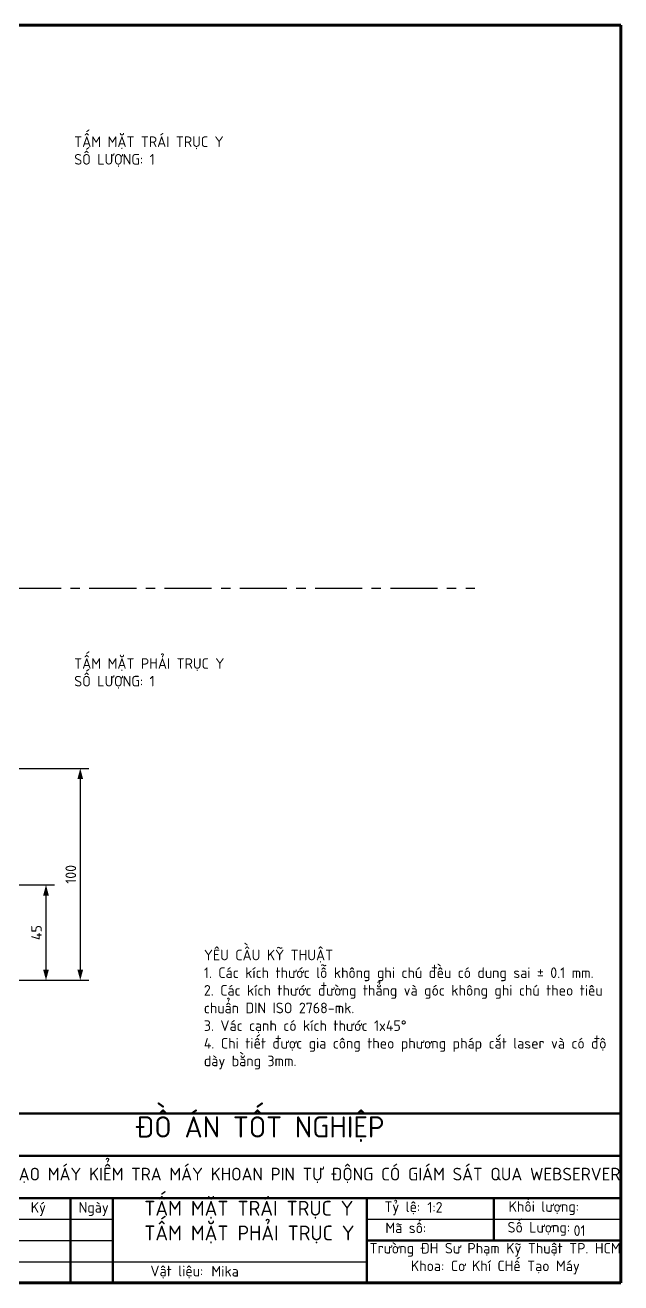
# Model space of a CAD drawing. Header units: millimetres. Extents: x 55 to 11032, y -227 to 3957.
# Drawn here: x 1561 to 1842, y 483 to 1077 of the extents above; entities that cross this region are included whole.
import ezdxf

# ---------------------------------------------------------------- set-up
doc = ezdxf.new("R2010")
doc.units = ezdxf.units.MM
doc.header["$LTSCALE"] = 0.7
doc.header["$PDMODE"] = 35
doc.header["$PDSIZE"] = -4
doc.linetypes.add('CENTER', pattern=[50.8, 31.75, -6.35, 6.35, -6.35])
doc.layers.get('0').update_dxf_attribs({"color": 255})
for name, color, linetype, lineweight in [('AMC_Contour', 7, 'Continuous', 50), ('CON', 7, 'Continuous', 50), ('DIM', 94, 'Continuous', 25), ('KHUNGBV', 5, 'Continuous', 70), ('TEXT', 7, 'Continuous', 25)]:
    doc.layers.add(name, color=color, linetype=linetype, lineweight=lineweight)
doc.layers.add('DTAM', color=6, linetype='CENTER')
doc.styles.add('TCVN-7284', font='tcvn+7284-2003r.ttf')
doc.dimstyles.new('TCVN_ISO-25_RadiusDia', dxfattribs={"dimtxt": 2.5, "dimasz": 2.5, "dimexe": 2, "dimexo": 0, "dimgap": 1, "dimtad": 1, "dimtoh": 1, "dimtxsty": 'TCVN-7284', "dimblk": 'Arrow', "dimcen": 0, "dimclrd": 256, "dimclre": 256, "dimclrt": 256, "dimadec": 0, "dimazin": 0, "dimtfac": 1, "dimtofl": 0, "dimtmove": 1, "dimatfit": 0, "dimldrblk": 'Arrow', "dimfxl": 1, "dimlwd": -1, "dimlwe": -1, "dimarcsym": 0})

# ---------------------------------------------------------------- blocks, each defined once
blk = doc.blocks.new('KHUNG_A3')
at = {"layer": 'CON', "color": 8, "linetype": 'Continuous', "ltscale": 0.66}
for p, q in [((296.71, 84.61), (481.71, 84.61)), ((296.71, 74.61), (481.71, 74.61)), ((296.71, 64.61), (481.71, 64.61)), ((351.71, 64.61), (351.71, 44.61)), ((361.71, 64.61), (361.71, 44.61)), ((421.71, 44.61), (421.71, 64.61)), ((451.71, 54.61), (451.71, 64.61)), ((421.71, 54.61), (481.71, 54.61))]:
    blk.add_line(p, q, dxfattribs=at)
at = {"layer": 'DIM', "color": 8, "linetype": 'Continuous', "ltscale": 0.66}
for p, q in [((296.71, 59.61), (361.71, 59.61)), ((421.71, 59.61), (481.71, 59.61)), ((296.71, 54.61), (361.71, 54.61)), ((296.71, 49.61), (421.71, 49.61))]:
    blk.add_line(p, q, dxfattribs=at)
at = {"layer": 'KHUNGBV', "color": 8, "linetype": 'Continuous', "ltscale": 0.66}
for p, q in [((481.71, 341.61), (61.71, 341.61)), ((481.71, 44.61), (481.71, 341.61)), ((61.71, 44.61), (481.71, 44.61))]:
    blk.add_line(p, q, dxfattribs=at)
at = {"color": 255, "attachment_point": 1, "style": 'TCVN-7284'}
for s, width, insert, char_height in [('{\\W1.485708; }ĐỒ ÁN TỐT NGHIỆP', 65.6643, (362.61, 83.93), 5), ('{\\W4.544245; }Ký', 16.8827, (335.42, 63.68), 2.5), ('{\\W1.017842; }Ngày', 9.8035, (352.08, 63.68), 2.5), ('\\pxqc;Tỷ lệ:', 9.8035, (425.19, 63.83), 2.5), ('\\pxqc;Khối lượng:', 20.0073, (453.51, 63.88), 2.5), ('{\\W0.286782; }Mã số:', 12.5818, (425.56, 58.85), 2.5), ('\\pxqc;Số Lượng:', 17.9691, (453.36, 58.98), 2.5), ('{\\W0.981773; }Trường ĐH Sư Phạm Kỹ Thuật TP. HCM\\P{\\W7.398439; }Khoa: Cơ Khí CHế Tạo Máy ', 61.6953, (420.88, 54.04), 2.5), ('\\pxi-3,l3,qc,t3;Vật liệu:', 59.8171, (346.92, 48.66), 2.5)]:
    blk.add_mtext_dynamic_manual_height_columns(s, width=width, gutter_width=88.6, heights=[0], dxfattribs=dict(at, insert=insert, char_height=char_height))
at = {"color": 255, "insert": (303.83, 71.79), "char_height": 3, "width": 178.521, "attachment_point": 1, "style": 'TCVN-7284'}
blk.add_mtext('THIẾT KẾ VÀ CHẾ TẠO MÁY KIỂM TRA MÁY KHOAN PIN TỰ ĐỘNG CÓ GIÁM SÁT QUA WEBSERVER\\P', dxfattribs=at)
blk = doc.blocks.new('Arrow')
at = {"layer": 'DIM'}
blk.add_solid([(-1, 0.27), (-1, -0.27), (0, 0)], dxfattribs=at)
blk = doc.blocks.new('*D402')
at = {"layer": 'Defpoints', "color": 0, "ltscale": 0.7, "transparency": 16777216}
for p in [(1519.45, 725.79), (1519.45, 625.79), (1586.87, 625.79)]:
    blk.add_point(p, dxfattribs=at)
at = {"layer": 'DIM', "ltscale": 0.7, "transparency": 16777216}
for p, q in [((1519.45, 725.79), (1590.87, 725.79)), ((1586.87, 720.79), (1586.87, 630.79)), ((1519.45, 625.79), (1590.87, 625.79))]:
    blk.add_line(p, q, dxfattribs=at)
at = {"layer": 'DIM', "ltscale": 0.7, "transparency": 16777216, "xscale": 5, "yscale": 5, "zscale": 5}
for p, rotation in [((1586.87, 725.79), 90), ((1586.87, 625.79), 270)]:
    blk.add_blockref('Arrow', p, dxfattribs=dict(at, rotation=rotation))
at = {"layer": 'DIM', "ltscale": 0.7, "transparency": 16777216, "insert": (1582.37, 675.79), "char_height": 5, "attachment_point": 5, "rotation": 90, "style": 'TCVN-7284', "bg_fill": 3, "box_fill_scale": 1.1, "bg_fill_color": 256, "bg_fill_true_color": 13158600, "bg_fill_transparency": 0}
blk.add_mtext('100', dxfattribs=at)
blk = doc.blocks.new('*D613')
at = {"layer": 'Defpoints', "color": 0, "ltscale": 0.7, "transparency": 16777216}
for p in [(1369.45, 670.79), (1570.68, 670.79), (1399.45, 625.79)]:
    blk.add_point(p, dxfattribs=at)
at = {"layer": 'DIM', "ltscale": 0.7, "transparency": 16777216}
for p, q in [((1369.45, 670.79), (1574.68, 670.79)), ((1570.68, 630.79), (1570.68, 665.79)), ((1399.45, 625.79), (1574.68, 625.79))]:
    blk.add_line(p, q, dxfattribs=at)
at = {"layer": 'DIM', "ltscale": 0.7, "transparency": 16777216, "xscale": 5, "yscale": 5, "zscale": 5}
for p, rotation in [((1570.68, 670.79), 90), ((1570.68, 625.79), 270)]:
    blk.add_blockref('Arrow', p, dxfattribs=dict(at, rotation=rotation))
at = {"layer": 'DIM', "ltscale": 0.7, "transparency": 16777216, "insert": (1566.18, 648.29), "char_height": 5, "attachment_point": 5, "rotation": 90, "style": 'TCVN-7284'}
blk.add_mtext('45', dxfattribs=at)

msp = doc.modelspace()

# ---------------------------------------------------------------- linework, layer by layer
at = {"layer": 'DTAM', "linetype": 'CENTER'}
msp.add_line((1093.31, 810.899), (1773.34, 810.899), dxfattribs=at)

# ---------------------------------------------------------------- block references
at = {"layer": 'DIM', "xscale": 2, "yscale": 2, "zscale": 2}
msp.add_blockref('KHUNG_A3', (878.841, 393.646), dxfattribs=at)

# ---------------------------------------------------------------- texts
at = {"ltscale": 0.7, "char_height": 5, "attachment_point": 1, "style": 'TCVN-7284'}
for s, width, insert in [('1:2', 9.00007, (1750.834, 521.024)), ('01', 9.00007, (1819.921, 510.019)), ('Mika', 42.25721, (1648.813, 490.839))]:
    msp.add_mtext_dynamic_manual_height_columns(s, width=width, gutter_width=25, heights=[0], dxfattribs=dict(at, insert=insert))
at = {"layer": 'AMC_Contour', "color": 255, "insert": (1617.097, 521.601), "char_height": 7, "attachment_point": 1, "style": 'TCVN-7284'}
msp.add_mtext_dynamic_manual_height_columns('TẤM MẶT TRÁI TRỤC Y\\PTẤM MẶT PHẢI TRỤC Y', width=97.17639, gutter_width=35, heights=[0], dxfattribs=at)
at = {"layer": 'TEXT', "ltscale": 0.7, "char_height": 5, "attachment_point": 1, "style": 'TCVN-7284'}
for s, width, gutter_width, insert in [('TẤM MẶT TRÁI TRỤC Y\\PSỐ LƯỢNG: 1', 122.51713, 1722.091, (1584.018, 1024.33)), ('TẤM MẶT PHẢI TRỤC Y\\PSỐ LƯỢNG: 1', 122.51713, 1722.091, (1584.018, 777.876)), ('YÊU CẦU KỸ THUẬT\\P1. Các kích thước lỗ không ghi chú đều có dung sai ± 0.1 mm. \\P2. Các kích thước đường thẳng và góc không ghi chú theo tiêu chuẩn DIN ISO 2768-mk.\\P3. Vác cạnh có kích thước 1x45°\\P4. Chi tiết được gia công theo phương pháp cắt laser và có độ dày bằng 3mm.', 191.04833, 3444.182, (1645.265, 640.19))]:
    msp.add_mtext_dynamic_manual_height_columns(s, width=width, gutter_width=gutter_width, heights=[0], dxfattribs=dict(at, insert=insert))

# ---------------------------------------------------------------- next in the draw order: dimensions: what is measured, and where the dimension line sits
at = {"layer": 'DIM', "ltscale": 0.7}
dim = msp.add_linear_dim(base=(1586.867, 625.79), p1=(1519.454, 725.79), p2=(1519.454, 625.79), angle=90, dimstyle='TCVN_ISO-25_RadiusDia', override={"dimscale": 2, "dimtp": 0.5, "dimtm": 0.5, "dimtfill": 1, "dimarcsym": 1}, dxfattribs=at)
dim.commit()
dim.dimension.update_dxf_attribs({"geometry": '*D402', "text_midpoint": (1582.367, 675.79)})

# ---------------------------------------------------------------- next in the draw order: dimensions: what is measured, and where the dimension line sits
dim = msp.add_linear_dim(base=(1570.679, 670.79), p1=(1399.454, 625.79), p2=(1369.454, 670.79), angle=90, dimstyle='TCVN_ISO-25_RadiusDia', override={"dimscale": 2}, dxfattribs=at)
dim.commit()
dim.dimension.update_dxf_attribs({"geometry": '*D613', "text_midpoint": (1566.179, 648.29)})

doc.saveas('drawing.dxf')
